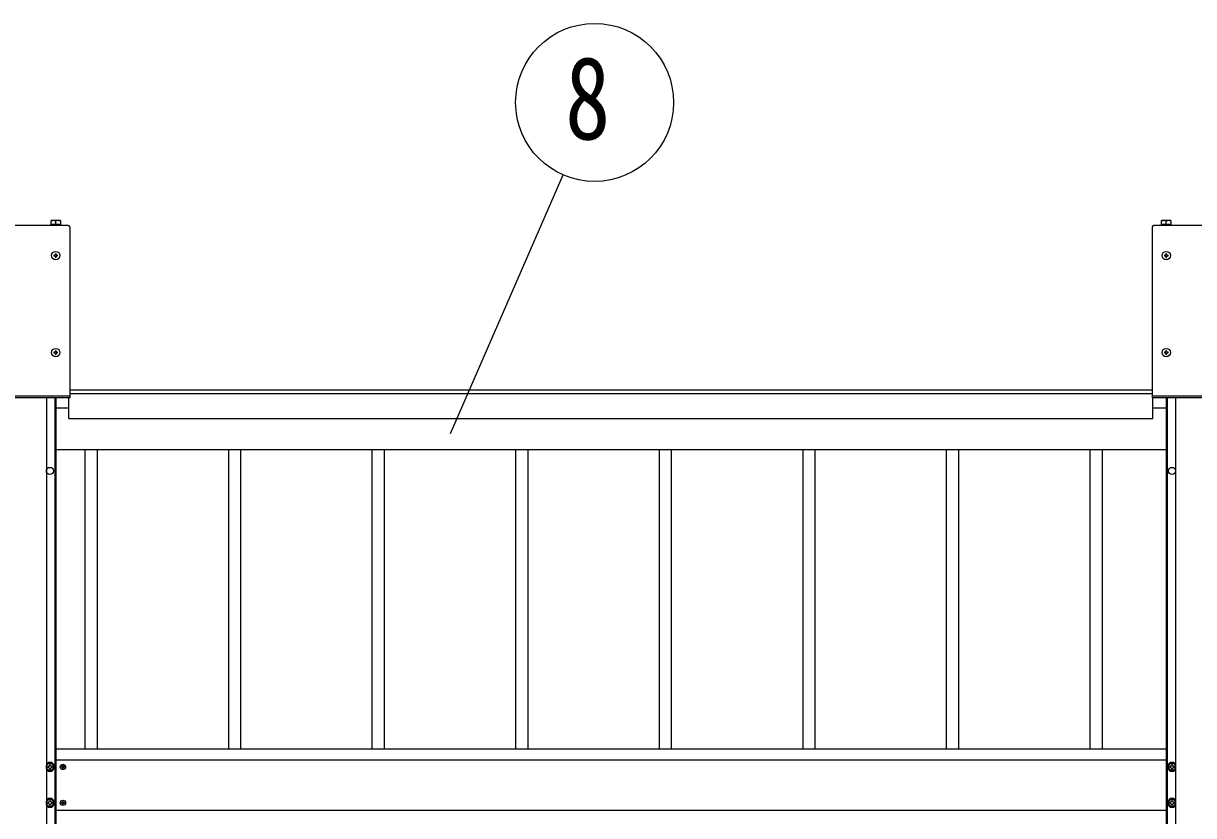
# Model space of a CAD drawing. Units: millimetres, scale not verified. Extents: x -14718 to 14718, y -10395 to 10395.
# Drawn here: x -8662 to -7032, y 1569 to 2672 of the extents above; entities that cross this region are included whole.
import ezdxf
from ezdxf.enums import TextEntityAlignment as Align

# ---------------------------------------------------------------- set-up
doc = ezdxf.new("R2010")
doc.units = ezdxf.units.MM
doc.header["$LTSCALE"] = 40
for name, color, linetype in [('0-5_YKK_13', 4, 'Continuous'), ('0-6_YKK_A1', 4, 'Continuous'), ('0-7_YKK_D', 6, 'Continuous')]:
    doc.layers.add(name, color=color, linetype=linetype)
doc.styles.add('ＭＳ ゴシック', font='')
doc.styles.get('ＭＳ ゴシック').set_extended_font_data('MS Gothic')

msp = doc.modelspace()

# ---------------------------------------------------------------- linework, layer by layer
at = {"layer": '0-5_YKK_13'}
for p, q in [((-8610.93, 2397.28), (-8623.93, 2397.28)), ((-8623.93, 2391.78), (-8623.93, 2397.28)), ((-8617.43, 2391.78), (-8617.43, 2396.72)), ((-8610.93, 2397.28), (-8610.93, 2391.78)), ((-7063.93, 2397.28), (-7076.93, 2397.28)), ((-7076.93, 2391.78), (-7076.93, 2397.28)), ((-7070.43, 2391.78), (-7070.43, 2396.72)), ((-7063.93, 2397.28), (-7063.93, 2391.78)), ((-8599.93, 2390.58), (-8724.93, 2390.58)), ((-8610.38, 2391.78), (-8624.48, 2391.78)), ((-8624.48, 2391.78), (-8624.48, 2390.58)), ((-8610.38, 2390.58), (-8610.38, 2391.78)), ((-8597.93, 2388.58), (-8597.93, 2150.58)), ((-7089.93, 2388.58), (-7089.93, 2150.58)), ((-6962.93, 2390.58), (-7087.93, 2390.58)), ((-7063.38, 2391.78), (-7077.48, 2391.78)), ((-7077.48, 2391.78), (-7077.48, 2390.58)), ((-7063.38, 2390.58), (-7063.38, 2391.78)), ((-8617.93, 2347.08), (-8617.93, 2346.08)), ((-7070.93, 2347.08), (-7070.93, 2346.08)), ((-8617.93, 2212.08), (-8617.93, 2211.08)), ((-7070.93, 2212.08), (-7070.93, 2211.08)), ((-8597.93, 2153.08), (-8726.93, 2153.08)), ((-6960.93, 2153.08), (-7089.93, 2153.08)), ((-8597.93, 2150.58), (-8726.93, 2150.58)), ((-6960.93, 2150.58), (-7089.93, 2150.58)), ((-8627.71, 1637.59), (-8628.43, 1637.59)), ((-8623.15, 1636.07), (-8622.43, 1636.07)), ((-8607.02, 1638.06), (-8607.02, 1638.88)), ((-7064.71, 1637.59), (-7065.43, 1637.59)), ((-7060.15, 1636.07), (-7059.43, 1636.07)), ((-8627.71, 1587.59), (-8628.43, 1587.59)), ((-8623.15, 1586.07), (-8622.43, 1586.07)), ((-8607.02, 1588.06), (-8607.02, 1588.88)), ((-7064.71, 1587.59), (-7065.43, 1587.59)), ((-7060.15, 1586.07), (-7059.43, 1586.07))]:
    msp.add_line(p, q, dxfattribs=at)
for points in [[(-8618.93, 2349.08), (-8619.93, 2349.08), (-8619.93, 2348.08), (-8618.93, 2348.08)], [(-8616.93, 2350.08), (-8616.93, 2351.08), (-8617.93, 2351.08), (-8617.93, 2350.08)], [(-8615.93, 2348.08), (-8614.93, 2348.08), (-8614.93, 2349.08), (-8615.93, 2349.08)], [(-7071.93, 2349.08), (-7072.93, 2349.08), (-7072.93, 2348.08), (-7071.93, 2348.08)], [(-7069.93, 2350.08), (-7069.93, 2351.08), (-7070.93, 2351.08), (-7070.93, 2350.08)], [(-7068.93, 2348.08), (-7067.93, 2348.08), (-7067.93, 2349.08), (-7068.93, 2349.08)], [(-8617.93, 2346.08), (-8616.93, 2346.08), (-8616.93, 2347.08)], [(-7070.93, 2346.08), (-7069.93, 2346.08), (-7069.93, 2347.08)], [(-8618.93, 2214.08), (-8619.93, 2214.08), (-8619.93, 2213.08), (-8618.93, 2213.08)], [(-8616.93, 2215.08), (-8616.93, 2216.08), (-8617.93, 2216.08), (-8617.93, 2215.08)], [(-8617.93, 2211.08), (-8616.93, 2211.08), (-8616.93, 2212.08)], [(-8615.93, 2213.08), (-8614.93, 2213.08), (-8614.93, 2214.08), (-8615.93, 2214.08)], [(-7071.93, 2214.08), (-7072.93, 2214.08), (-7072.93, 2213.08), (-7071.93, 2213.08)], [(-7069.93, 2215.08), (-7069.93, 2216.08), (-7070.93, 2216.08), (-7070.93, 2215.08)], [(-7070.93, 2211.08), (-7069.93, 2211.08), (-7069.93, 2212.08)], [(-7068.93, 2213.08), (-7067.93, 2213.08), (-7067.93, 2214.08), (-7068.93, 2214.08)], [(-8628.43, 1637.59), (-8628.43, 1636.07), (-8627.71, 1636.07)], [(-8624.67, 1639.11), (-8624.67, 1639.83), (-8626.19, 1639.83), (-8626.19, 1639.11)], [(-8626.19, 1634.55), (-8626.19, 1633.83), (-8624.67, 1633.83), (-8624.67, 1634.55)], [(-8622.43, 1636.07), (-8622.43, 1637.59), (-8623.15, 1637.59)], [(-8608.66, 1637.24), (-8609.48, 1637.24), (-8609.48, 1636.42), (-8608.66, 1636.42)], [(-8607.02, 1638.88), (-8607.84, 1638.88), (-8607.84, 1638.06)], [(-8607.84, 1635.6), (-8607.84, 1634.78), (-8607.02, 1634.78), (-8607.02, 1635.6)], [(-8606.2, 1636.42), (-8605.38, 1636.42), (-8605.38, 1637.24), (-8606.2, 1637.24)], [(-7065.43, 1637.59), (-7065.43, 1636.07), (-7064.71, 1636.07)], [(-7061.67, 1639.11), (-7061.67, 1639.83), (-7063.19, 1639.83), (-7063.19, 1639.11)], [(-7063.19, 1634.55), (-7063.19, 1633.83), (-7061.67, 1633.83), (-7061.67, 1634.55)], [(-7059.43, 1636.07), (-7059.43, 1637.59), (-7060.15, 1637.59)], [(-8628.43, 1587.59), (-8628.43, 1586.07), (-8627.71, 1586.07)], [(-8624.67, 1589.11), (-8624.67, 1589.83), (-8626.19, 1589.83), (-8626.19, 1589.11)], [(-8626.19, 1584.55), (-8626.19, 1583.83), (-8624.67, 1583.83), (-8624.67, 1584.55)], [(-8622.43, 1586.07), (-8622.43, 1587.59), (-8623.15, 1587.59)], [(-8608.66, 1587.24), (-8609.48, 1587.24), (-8609.48, 1586.42), (-8608.66, 1586.42)], [(-8607.02, 1588.88), (-8607.84, 1588.88), (-8607.84, 1588.06)], [(-8607.84, 1585.6), (-8607.84, 1584.78), (-8607.02, 1584.78), (-8607.02, 1585.6)], [(-8606.2, 1586.42), (-8605.38, 1586.42), (-8605.38, 1587.24), (-8606.2, 1587.24)], [(-7065.43, 1587.59), (-7065.43, 1586.07), (-7064.71, 1586.07)], [(-7061.67, 1589.11), (-7061.67, 1589.83), (-7063.19, 1589.83), (-7063.19, 1589.11)], [(-7063.19, 1584.55), (-7063.19, 1583.83), (-7061.67, 1583.83), (-7061.67, 1584.55)], [(-7059.43, 1586.07), (-7059.43, 1587.59), (-7060.15, 1587.59)]]:
    msp.add_lwpolyline(points, dxfattribs=at)
for points in [[(-8625.43, 1642.61), (-8630.43, 1639.72), (-8630.43, 1633.95), (-8625.43, 1631.06), (-8620.43, 1633.95), (-8620.43, 1639.72)], [(-7062.43, 1642.61), (-7067.43, 1639.72), (-7067.43, 1633.95), (-7062.43, 1631.06), (-7057.43, 1633.95), (-7057.43, 1639.72)], [(-8625.43, 1592.61), (-8630.43, 1589.72), (-8630.43, 1583.95), (-8625.43, 1581.06), (-8620.43, 1583.95), (-8620.43, 1589.72)], [(-7062.43, 1592.61), (-7067.43, 1589.72), (-7067.43, 1583.95), (-7062.43, 1581.06), (-7057.43, 1583.95), (-7057.43, 1589.72)]]:
    msp.add_lwpolyline(points, close=True, dxfattribs=at)
for centre, radius in [((-8617.43, 2348.58), 5.9), ((-7070.43, 2348.58), 5.9), ((-8617.43, 2213.58), 5.9), ((-7070.43, 2213.58), 5.9), ((-8625.43, 1636.83), 5), ((-8607.43, 1636.83), 3.75), ((-7062.43, 1636.83), 5), ((-8625.43, 1586.83), 5), ((-8607.43, 1586.83), 3.75), ((-7062.43, 1586.83), 5)]:
    msp.add_circle(centre, radius, dxfattribs=at)
for centre, radius, start, end in [((-8620.68, 2387.62), 9.66, 70.34714, 109.65286), ((-8614.18, 2387.62), 9.66, 70.34714, 109.65286), ((-7073.68, 2387.62), 9.66, 70.34714, 109.65286), ((-7067.18, 2387.62), 9.66, 70.34714, 109.65286), ((-8599.93, 2388.58), 2, 0, 90), ((-7087.93, 2388.58), 2, 90, 180), ((-8618.93, 2350.08), 1, 270, 0), ((-8618.93, 2347.08), 1, 0, 90), ((-8615.93, 2350.08), 1, 180, 270), ((-8615.93, 2347.08), 1, 90, 180), ((-7071.93, 2350.08), 1, 270, 0), ((-7071.93, 2347.08), 1, 0, 90), ((-7068.93, 2350.08), 1, 180, 270), ((-7068.93, 2347.08), 1, 90, 180), ((-8618.93, 2215.08), 1, 270, 0), ((-8618.93, 2212.08), 1, 0, 90), ((-8615.93, 2215.08), 1, 180, 270), ((-8615.93, 2212.08), 1, 90, 180), ((-7071.93, 2215.08), 1, 270, 0), ((-7071.93, 2212.08), 1, 0, 90), ((-7068.93, 2215.08), 1, 180, 270), ((-7068.93, 2212.08), 1, 90, 180), ((-8625.43, 1636.83), 6.25, 216.8699, 143.1301), ((-8625.43, 1636.83), 5.58, 93.74848, 146.25152), ((-8625.43, 1636.83), 5.58, 213.74848, 266.25152), ((-8627.71, 1639.11), 1.52, 270, 0), ((-8627.71, 1634.55), 1.52, 0, 90), ((-8625.43, 1636.83), 5.58, 33.74848, 86.25152), ((-8625.43, 1636.83), 5.58, 273.74848, 326.25152), ((-8623.15, 1639.11), 1.52, 180, 270), ((-8623.15, 1634.55), 1.52, 90, 180), ((-8625.43, 1636.83), 5.58, 333.74848, 26.25152), ((-8608.66, 1638.06), 0.82, 270, 0), ((-8608.66, 1635.6), 0.82, 0, 90), ((-8606.2, 1638.06), 0.82, 180, 270), ((-8606.2, 1635.6), 0.82, 90, 180), ((-7062.43, 1636.83), 6.25, 36.8699, 323.1301), ((-7062.43, 1636.83), 5.58, 153.74848, 206.25152), ((-7062.43, 1636.83), 5.58, 93.74848, 146.25152), ((-7062.43, 1636.83), 5.58, 213.74848, 266.25152), ((-7064.71, 1639.11), 1.52, 270, 0), ((-7064.71, 1634.55), 1.52, 0, 90), ((-7062.43, 1636.83), 5.58, 33.74848, 86.25152), ((-7062.43, 1636.83), 5.58, 273.74848, 326.25152), ((-7060.15, 1639.11), 1.52, 180, 270), ((-7060.15, 1634.55), 1.52, 90, 180), ((-8625.43, 1586.83), 6.25, 216.8699, 143.1301), ((-8625.43, 1586.83), 5.58, 93.74848, 146.25152), ((-8625.43, 1586.83), 5.58, 213.74848, 266.25152), ((-8627.71, 1589.11), 1.52, 270, 0), ((-8627.71, 1584.55), 1.52, 0, 90), ((-8625.43, 1586.83), 5.58, 33.74848, 86.25152), ((-8625.43, 1586.83), 5.58, 273.74848, 326.25152), ((-8623.15, 1589.11), 1.52, 180, 270), ((-8623.15, 1584.55), 1.52, 90, 180), ((-8625.43, 1586.83), 5.58, 333.74848, 26.25152), ((-8608.66, 1588.06), 0.82, 270, 0), ((-8608.66, 1585.6), 0.82, 0, 90), ((-8606.2, 1588.06), 0.82, 180, 270), ((-8606.2, 1585.6), 0.82, 90, 180), ((-7062.43, 1586.83), 6.25, 36.8699, 323.1301), ((-7062.43, 1586.83), 5.58, 153.74848, 206.25152), ((-7062.43, 1586.83), 5.58, 93.74848, 146.25152), ((-7062.43, 1586.83), 5.58, 213.74848, 266.25152), ((-7064.71, 1589.11), 1.52, 270, 0), ((-7064.71, 1584.55), 1.52, 0, 90), ((-7062.43, 1586.83), 5.58, 33.74848, 86.25152), ((-7062.43, 1586.83), 5.58, 273.74848, 326.25152), ((-7060.15, 1589.11), 1.52, 180, 270), ((-7060.15, 1584.55), 1.52, 90, 180)]:
    msp.add_arc(centre, radius, start, end, dxfattribs=at)
at = {"layer": '0-6_YKK_A1'}
for p, q in [((-8597.93, 2161.83), (-7089.93, 2161.83)), ((-8597.93, 2156.83), (-7089.93, 2156.83)), ((-8597.93, 2156.81), (-7089.93, 2156.81)), ((-8630.43, 2150.58), (-8630.43, -1114.31)), ((-8618.63, 2150.58), (-8618.63, -2639.44)), ((-8617.43, 2150.58), (-8617.43, -2639.44)), ((-8617.43, 2136.84), (-8598.93, 2136.84)), ((-8598.93, 2121.83), (-8598.93, 2150.58)), ((-7088.93, 2121.83), (-7088.93, 2150.58)), ((-7088.93, 2136.84), (-7070.43, 2136.84)), ((-7070.43, 2150.58), (-7070.43, -2639.44)), ((-7069.23, 2150.58), (-7069.23, -2639.44)), ((-7057.43, 2150.58), (-7057.43, -1114.31)), ((-8598.93, 2121.83), (-7088.93, 2121.83)), ((-8617.43, 2078.84), (-8576.43, 2078.84)), ((-8576.43, 1661.83), (-8576.43, 2078.84)), ((-8576.43, 2078.84), (-8376.43, 2078.84)), ((-8559.43, 1661.83), (-8559.43, 2078.84)), ((-8376.43, 1661.83), (-8376.43, 2078.84)), ((-8376.43, 2078.84), (-8176.43, 2078.84)), ((-8359.43, 1661.83), (-8359.43, 2078.84)), ((-8176.43, 1661.83), (-8176.43, 2078.84)), ((-8176.43, 2078.84), (-7976.43, 2078.84)), ((-8159.43, 1661.83), (-8159.43, 2078.84)), ((-7976.43, 1661.83), (-7976.43, 2078.84)), ((-7976.43, 2078.84), (-7776.43, 2078.84)), ((-7959.43, 1661.83), (-7959.43, 2078.84)), ((-7776.43, 1661.83), (-7776.43, 2078.84)), ((-7776.43, 2078.84), (-7576.43, 2078.84)), ((-7759.43, 1661.83), (-7759.43, 2078.84)), ((-7576.43, 1661.83), (-7576.43, 2078.84)), ((-7576.43, 2078.84), (-7376.43, 2078.84)), ((-7559.43, 1661.83), (-7559.43, 2078.84)), ((-7376.43, 1661.83), (-7376.43, 2078.84)), ((-7376.43, 2078.84), (-7176.43, 2078.84)), ((-7359.43, 1661.83), (-7359.43, 2078.84)), ((-7176.43, 1661.83), (-7176.43, 2078.84)), ((-7176.43, 2078.84), (-7070.43, 2078.84)), ((-7159.43, 1661.83), (-7159.43, 2078.84)), ((-8617.43, 1661.83), (-7070.43, 1661.83)), ((-8617.43, 1646.83), (-7070.43, 1646.83)), ((-8617.43, 1576.83), (-7070.43, 1576.83))]:
    msp.add_line(p, q, dxfattribs=at)
for centre in [(-8625.43, 2048.84), (-7062.43, 2048.84)]:
    msp.add_circle(centre, 5, dxfattribs=at)
at = {"layer": '0-7_YKK_D'}
msp.add_line((-8067.3, 2100.82), (-7910.65, 2460.96), dxfattribs=at)
msp.add_circle((-7866.77, 2561.83), 110, dxfattribs=at)

# ---------------------------------------------------------------- texts
at = {"layer": '0-7_YKK_D', "style": 'ＭＳ ゴシック', "width": 0.8}
msp.add_text('8', height=115.5, dxfattribs=at).set_placement((-7907.82, 2475.73), align=Align.BOTTOM_LEFT)

doc.saveas('drawing.dxf')
